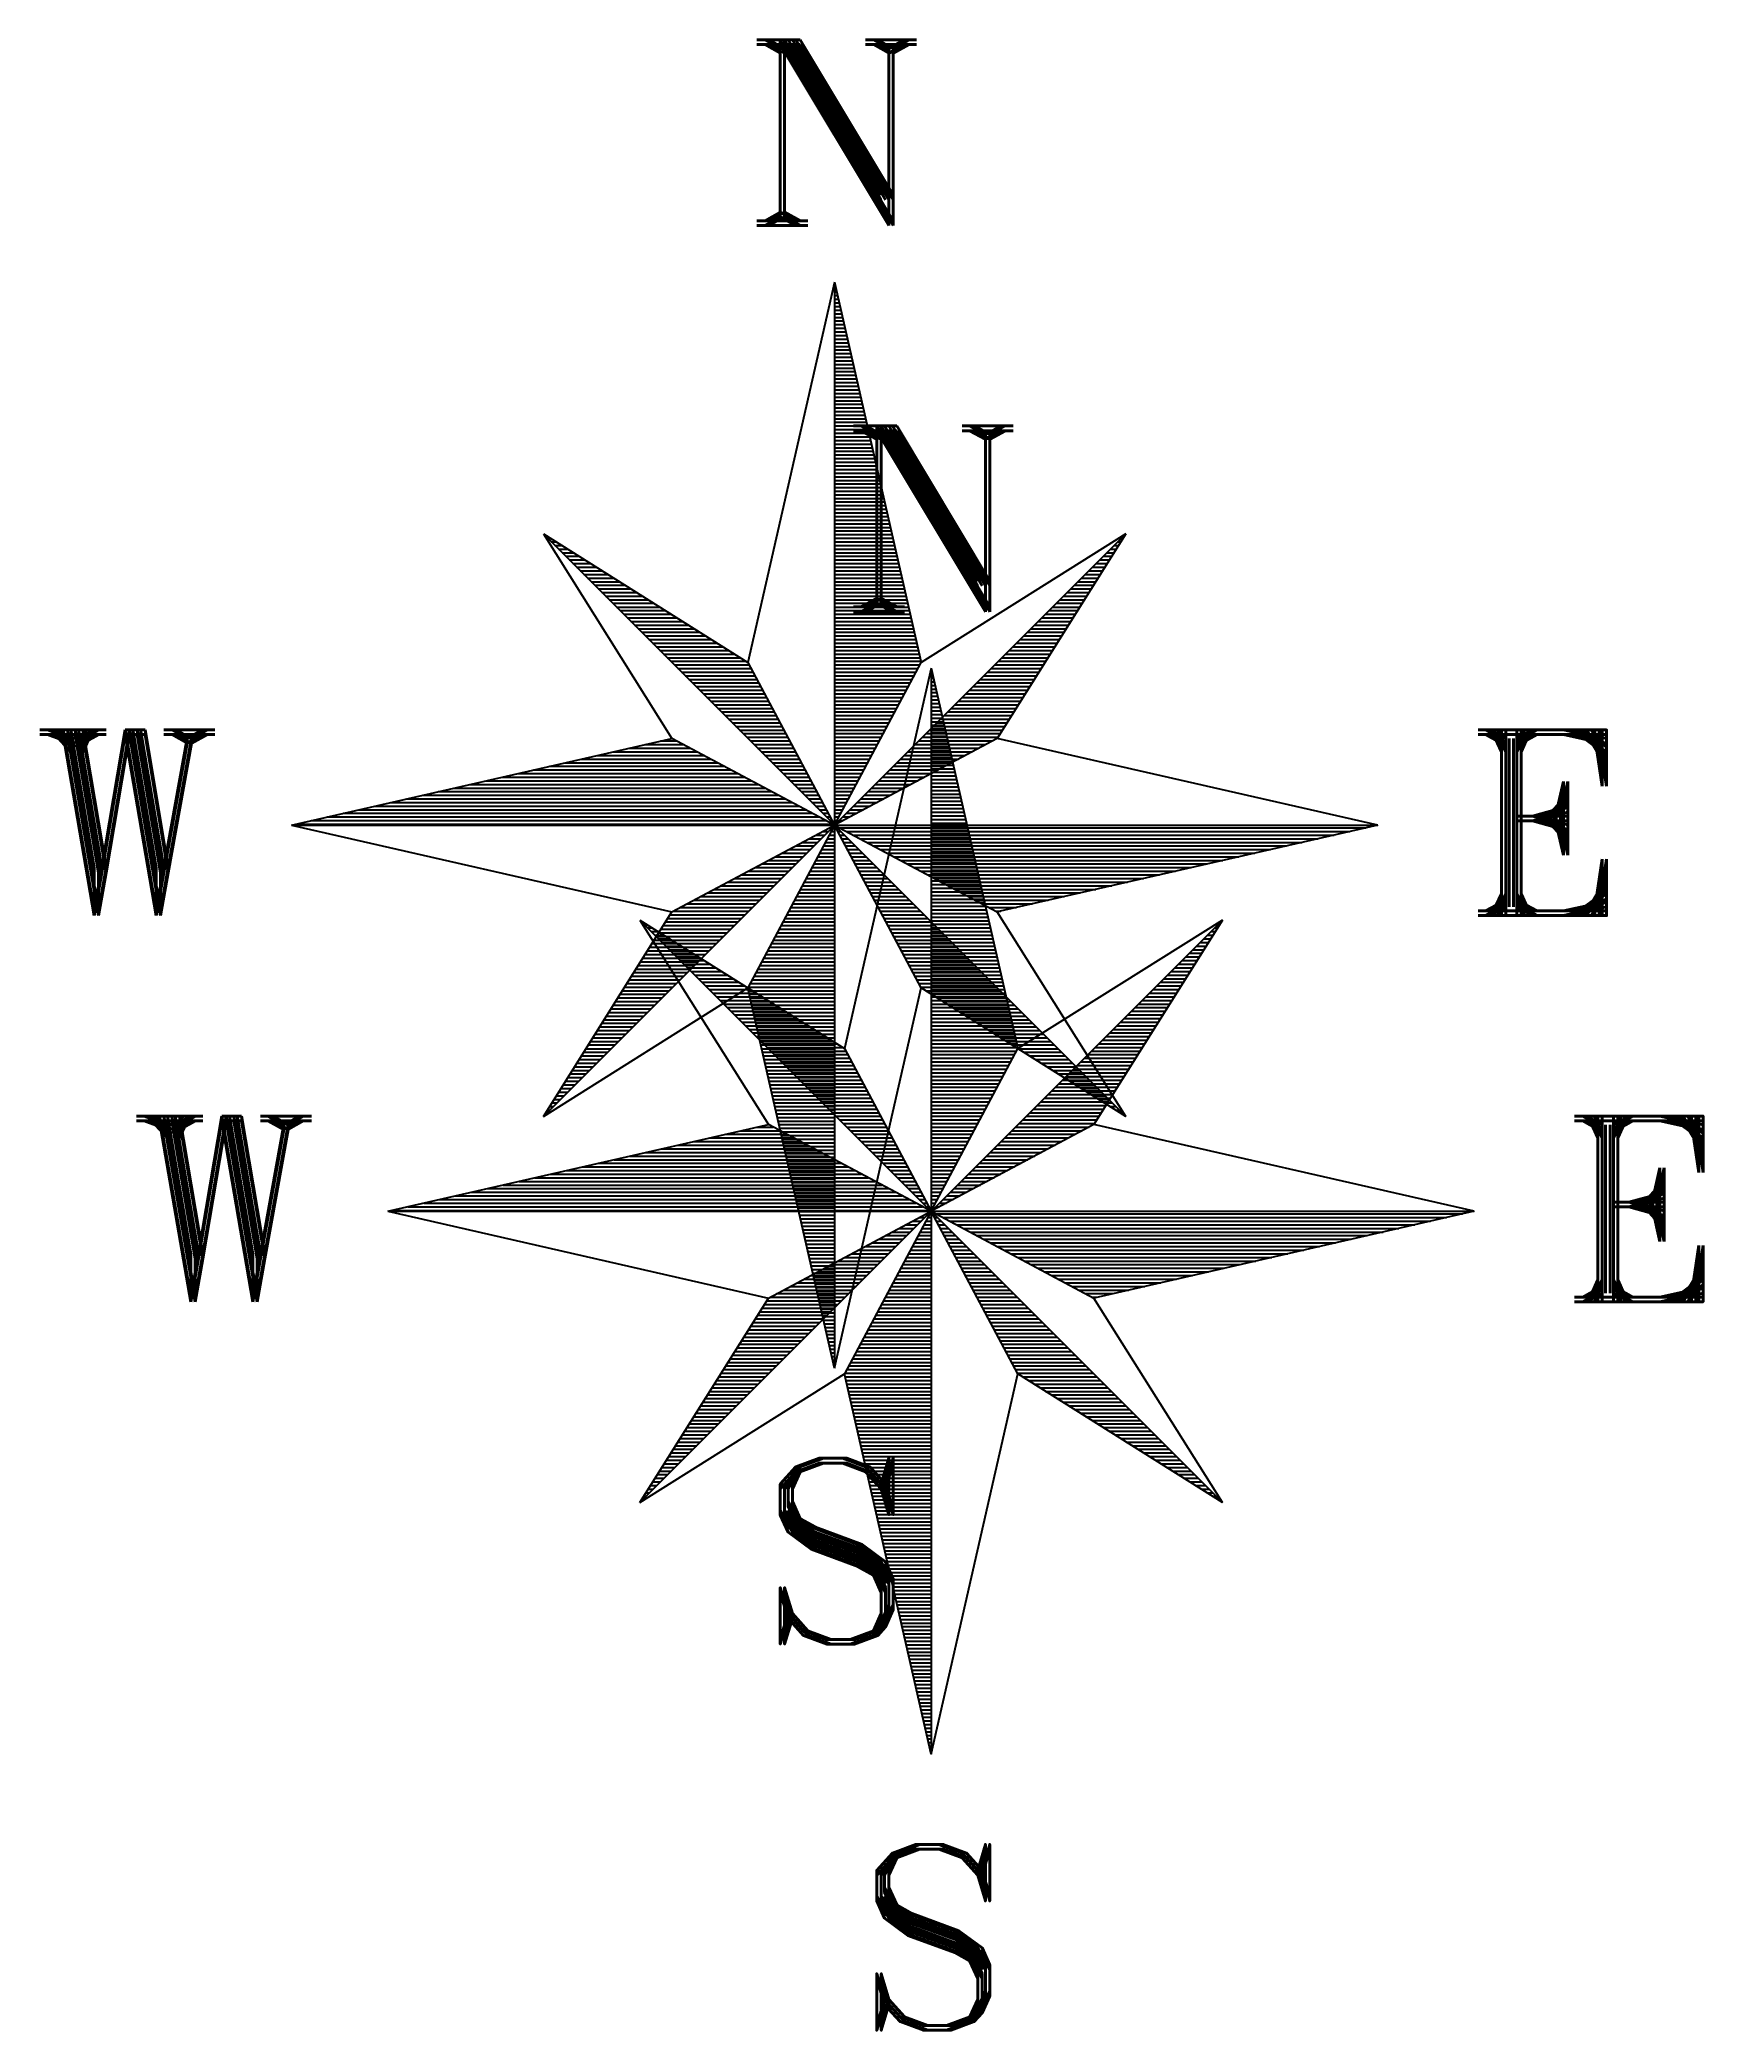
# Model space of a CAD drawing. Header units: metres. Extents: x 531237 to 6580596, y 532656 to 13161177.
# Drawn here: x 1065264.17 to 1065281.4, y 13161156.07 to 13161176.69 of the extents above.
import ezdxf
from ezdxf.enums import TextEntityAlignment as Align

# ---------------------------------------------------------------- set-up
doc = ezdxf.new("R2010")
doc.units = ezdxf.units.M
doc.layers.add('VORMISTUS', color=7, linetype='Continuous')
doc.styles.add('textstyle0', font='romant')
doc.styles.add('textstyle1', font='romant')
doc.styles.add('textstyle10', font='romant')
doc.styles.add('textstyle11', font='romant')
doc.styles.add('textstyle12', font='romant')
doc.styles.add('textstyle13', font='romant')
doc.styles.add('textstyle14', font='romant')
doc.styles.add('textstyle15', font='romant')
doc.styles.add('textstyle2', font='romant')
doc.styles.add('textstyle3', font='romant')
doc.styles.add('textstyle4', font='romant')
doc.styles.add('textstyle5', font='romant')
doc.styles.add('textstyle6', font='romant')
doc.styles.add('textstyle7', font='romant')
doc.styles.add('textstyle8', font='romant')
doc.styles.add('textstyle9', font='romant')

# ---------------------------------------------------------------- blocks, each defined once
blk = doc.blocks.new('PNOOL')
for p, q in [((-0.005, 5.616), (-0.904, 1.676)), ((-0.005, 5.616), (0.893, 1.676)), ((-0.005, 5.616), (-0.005, -5.634)), ((-3.021, 3.007), (3.011, -3.026)), ((-3.021, 3.007), (-0.904, 1.676)), ((-3.021, 3.007), (-1.69, 0.889)), ((3.011, 3.007), (-3.021, -3.026)), ((3.011, 3.007), (0.893, 1.676)), ((3.011, 3.007), (1.68, 0.889)), ((-0.904, 1.676), (-0.005, -0.009)), ((-0.005, -0.009), (0.893, 1.676)), ((-5.63, -0.009), (-1.69, 0.889)), ((-0.005, -0.009), (-1.69, 0.889)), ((1.68, 0.889), (-0.005, -0.009)), ((5.62, -0.009), (1.68, 0.889)), ((-5.63, -0.009), (-1.69, -0.908)), ((-5.63, -0.009), (5.62, -0.009)), ((-1.69, -0.908), (-0.005, -0.009)), ((-0.005, -0.009), (-0.904, -1.694)), ((-0.005, -0.009), (1.68, -0.908)), ((0.893, -1.694), (-0.005, -0.009)), ((5.62, -0.009), (1.68, -0.908)), ((-3.021, -3.026), (-1.69, -0.908)), ((3.011, -3.026), (1.68, -0.908)), ((-3.021, -3.026), (-0.904, -1.694)), ((-0.005, -5.634), (-0.904, -1.694)), ((-0.005, -5.634), (0.893, -1.694)), ((3.011, -3.026), (0.893, -1.694))]:
    blk.add_line(p, q)
at = {"color": 0}
for p, q in [((-0.005, 5.588), (0.001, 5.588)), ((-0.005, 5.55), (0.01, 5.55)), ((-0.005, 5.512), (0.018, 5.512)), ((-0.005, 5.475), (0.027, 5.475)), ((-0.005, 5.438), (0.036, 5.438)), ((-0.005, 5.4), (0.044, 5.4)), ((-0.005, 5.363), (0.053, 5.363)), ((-0.005, 5.325), (0.061, 5.325)), ((-0.005, 5.288), (0.07, 5.288)), ((-0.005, 5.25), (0.078, 5.25)), ((-0.005, 5.213), (0.087, 5.213)), ((-0.005, 5.175), (0.095, 5.175)), ((-0.005, 5.137), (0.104, 5.137)), ((-0.005, 5.1), (0.113, 5.1)), ((-0.005, 5.062), (0.121, 5.062)), ((-0.005, 5.025), (0.13, 5.025)), ((-0.005, 4.988), (0.138, 4.988)), ((-0.005, 4.95), (0.147, 4.95)), ((-0.005, 4.913), (0.155, 4.913)), ((-0.005, 4.875), (0.164, 4.875)), ((-0.005, 4.838), (0.172, 4.838)), ((-0.005, 4.8), (0.181, 4.8)), ((-0.005, 4.762), (0.19, 4.762)), ((-0.005, 4.725), (0.198, 4.725)), ((-0.005, 4.688), (0.207, 4.688)), ((-0.005, 4.65), (0.215, 4.65)), ((-0.005, 4.613), (0.224, 4.613)), ((-0.005, 4.575), (0.232, 4.575)), ((-0.005, 4.538), (0.241, 4.538)), ((-0.005, 4.5), (0.249, 4.5)), ((-0.005, 4.463), (0.258, 4.463)), ((-0.005, 4.425), (0.266, 4.425)), ((-0.005, 4.387), (0.275, 4.387)), ((-0.005, 4.35), (0.284, 4.35)), ((-0.005, 4.312), (0.292, 4.312)), ((-0.005, 4.275), (0.301, 4.275)), ((-0.005, 4.238), (0.309, 4.238)), ((-0.005, 4.2), (0.318, 4.2)), ((-0.005, 4.163), (0.326, 4.163)), ((-0.005, 4.125), (0.335, 4.125)), ((-0.005, 4.088), (0.343, 4.088)), ((-0.005, 4.05), (0.352, 4.05)), ((-0.005, 4.012), (0.361, 4.012)), ((-0.005, 3.975), (0.369, 3.975)), ((-0.005, 3.938), (0.378, 3.938)), ((-0.005, 3.9), (0.386, 3.9)), ((-0.005, 3.863), (0.395, 3.863)), ((-0.005, 3.825), (0.403, 3.825)), ((-0.005, 3.788), (0.412, 3.788)), ((-0.005, 3.75), (0.42, 3.75)), ((-0.005, 3.713), (0.429, 3.713)), ((-0.005, 3.675), (0.438, 3.675)), ((-0.005, 3.637), (0.446, 3.637)), ((-0.005, 3.6), (0.455, 3.6)), ((-0.005, 3.562), (0.463, 3.562)), ((-0.005, 3.525), (0.472, 3.525)), ((-0.005, 3.488), (0.48, 3.488)), ((-0.005, 3.45), (0.489, 3.45)), ((-0.005, 3.413), (0.497, 3.413)), ((-0.005, 3.375), (0.506, 3.375)), ((-0.005, 3.338), (0.514, 3.338)), ((-0.005, 3.3), (0.523, 3.3)), ((-0.005, 3.262), (0.532, 3.262)), ((-0.005, 3.225), (0.54, 3.225)), ((-0.005, 3.188), (0.549, 3.188)), ((-0.005, 3.15), (0.557, 3.15)), ((-0.005, 3.113), (0.566, 3.113)), ((-3.014, 3), (-3.011, 3)), ((-2.977, 2.963), (-2.951, 2.963)), ((-2.939, 2.925), (-2.891, 2.925)), ((-2.902, 2.887), (-2.832, 2.887)), ((-0.005, 3.075), (0.574, 3.075)), ((-0.005, 3.038), (0.583, 3.038)), ((-0.005, 3), (0.591, 3)), ((-0.005, 2.963), (0.6, 2.963)), ((-0.005, 2.925), (0.609, 2.925)), ((-0.005, 2.887), (0.617, 2.887)), ((2.892, 2.887), (2.936, 2.887)), ((2.929, 2.925), (2.96, 2.925)), ((2.967, 2.963), (2.983, 2.963)), ((3.004, 3), (3.007, 3)), ((-2.864, 2.85), (-2.772, 2.85)), ((-2.827, 2.812), (-2.712, 2.812)), ((-2.789, 2.775), (-2.653, 2.775)), ((-2.752, 2.738), (-2.593, 2.738)), ((-2.714, 2.7), (-2.533, 2.7)), ((-0.005, 2.85), (0.626, 2.85)), ((-0.005, 2.812), (0.634, 2.812)), ((-0.005, 2.775), (0.643, 2.775)), ((-0.005, 2.738), (0.651, 2.738)), ((-0.005, 2.7), (0.66, 2.7)), ((2.704, 2.7), (2.818, 2.7)), ((2.742, 2.738), (2.842, 2.738)), ((2.779, 2.775), (2.865, 2.775)), ((2.817, 2.812), (2.889, 2.812)), ((2.854, 2.85), (2.913, 2.85)), ((-2.677, 2.663), (-2.474, 2.663)), ((-2.639, 2.625), (-2.414, 2.625)), ((-2.602, 2.588), (-2.354, 2.588)), ((-2.564, 2.55), (-2.295, 2.55)), ((-2.527, 2.512), (-2.235, 2.512)), ((-2.489, 2.475), (-2.175, 2.475)), ((-0.005, 2.663), (0.668, 2.663)), ((-0.005, 2.625), (0.677, 2.625)), ((-0.005, 2.588), (0.686, 2.588)), ((-0.005, 2.55), (0.694, 2.55)), ((-0.005, 2.512), (0.703, 2.512)), ((-0.005, 2.475), (0.711, 2.475)), ((2.479, 2.475), (2.677, 2.475)), ((2.517, 2.512), (2.7, 2.512)), ((2.554, 2.55), (2.724, 2.55)), ((2.592, 2.588), (2.748, 2.588)), ((2.629, 2.625), (2.771, 2.625)), ((2.667, 2.663), (2.795, 2.663)), ((-2.452, 2.438), (-2.116, 2.438)), ((-2.414, 2.4), (-2.056, 2.4)), ((-2.377, 2.363), (-1.996, 2.363)), ((-2.339, 2.325), (-1.937, 2.325)), ((-2.302, 2.288), (-1.877, 2.288)), ((-0.005, 2.438), (0.72, 2.438)), ((-0.005, 2.4), (0.728, 2.4)), ((-0.005, 2.363), (0.737, 2.363)), ((-0.005, 2.325), (0.745, 2.325)), ((-0.005, 2.288), (0.754, 2.288)), ((2.292, 2.288), (2.559, 2.288)), ((2.329, 2.325), (2.583, 2.325)), ((2.367, 2.363), (2.606, 2.363)), ((2.404, 2.4), (2.63, 2.4)), ((2.442, 2.438), (2.653, 2.438)), ((-2.264, 2.25), (-1.817, 2.25)), ((-2.227, 2.213), (-1.758, 2.213)), ((-2.189, 2.175), (-1.698, 2.175)), ((-2.152, 2.137), (-1.638, 2.137)), ((-2.114, 2.1), (-1.579, 2.1)), ((-2.077, 2.062), (-1.519, 2.062)), ((-0.005, 2.25), (0.762, 2.25)), ((-0.005, 2.213), (0.771, 2.213)), ((-0.005, 2.175), (0.78, 2.175)), ((-0.005, 2.137), (0.788, 2.137)), ((-0.005, 2.1), (0.797, 2.1)), ((-0.005, 2.062), (0.805, 2.062)), ((2.067, 2.062), (2.418, 2.062)), ((2.104, 2.1), (2.441, 2.1)), ((2.142, 2.137), (2.465, 2.137)), ((2.179, 2.175), (2.488, 2.175)), ((2.217, 2.213), (2.512, 2.213)), ((2.254, 2.25), (2.535, 2.25)), ((-2.039, 2.025), (-1.459, 2.025)), ((-2.002, 1.988), (-1.4, 1.988)), ((-1.964, 1.95), (-1.34, 1.95)), ((-1.927, 1.913), (-1.28, 1.913)), ((-1.889, 1.875), (-1.221, 1.875)), ((-0.005, 2.025), (0.814, 2.025)), ((-0.005, 1.988), (0.822, 1.988)), ((-0.005, 1.95), (0.831, 1.95)), ((-0.005, 1.913), (0.839, 1.913)), ((-0.005, 1.875), (0.848, 1.875)), ((1.879, 1.875), (2.3, 1.875)), ((1.917, 1.913), (2.323, 1.913)), ((1.954, 1.95), (2.347, 1.95)), ((1.992, 1.988), (2.37, 1.988)), ((2.029, 2.025), (2.394, 2.025)), ((-1.852, 1.838), (-1.161, 1.838)), ((-1.814, 1.8), (-1.102, 1.8)), ((-1.777, 1.762), (-1.042, 1.762)), ((-1.739, 1.725), (-0.982, 1.725)), ((-1.702, 1.688), (-0.923, 1.688)), ((-1.664, 1.65), (-0.89, 1.65)), ((-0.005, 1.838), (0.857, 1.838)), ((-0.005, 1.8), (0.865, 1.8)), ((-0.005, 1.762), (0.874, 1.762)), ((-0.005, 1.725), (0.882, 1.725)), ((-0.005, 1.688), (0.891, 1.688)), ((-0.005, 1.65), (0.88, 1.65)), ((1.654, 1.65), (2.158, 1.65)), ((1.692, 1.688), (2.182, 1.688)), ((1.729, 1.725), (2.205, 1.725)), ((1.767, 1.762), (2.229, 1.762)), ((1.804, 1.8), (2.253, 1.8)), ((1.842, 1.838), (2.276, 1.838)), ((-1.627, 1.613), (-0.87, 1.613)), ((-1.589, 1.575), (-0.85, 1.575)), ((-1.552, 1.538), (-0.83, 1.538)), ((-1.514, 1.5), (-0.81, 1.5)), ((-1.477, 1.463), (-0.79, 1.463)), ((-0.005, 1.613), (0.86, 1.613)), ((-0.005, 1.575), (0.84, 1.575)), ((-0.005, 1.538), (0.82, 1.538)), ((-0.005, 1.5), (0.8, 1.5)), ((-0.005, 1.463), (0.78, 1.463)), ((1.467, 1.463), (2.04, 1.463)), ((1.504, 1.5), (2.064, 1.5)), ((1.542, 1.538), (2.088, 1.538)), ((1.579, 1.575), (2.111, 1.575)), ((1.617, 1.613), (2.135, 1.613)), ((-1.439, 1.425), (-0.77, 1.425)), ((-1.402, 1.387), (-0.75, 1.387)), ((-1.364, 1.35), (-0.73, 1.35)), ((-1.327, 1.312), (-0.71, 1.312)), ((-1.289, 1.275), (-0.69, 1.275)), ((-1.252, 1.238), (-0.67, 1.238)), ((-0.005, 1.425), (0.76, 1.425)), ((-0.005, 1.387), (0.74, 1.387)), ((-0.005, 1.35), (0.72, 1.35)), ((-0.005, 1.312), (0.7, 1.312)), ((-0.005, 1.275), (0.68, 1.275)), ((-0.005, 1.238), (0.66, 1.238)), ((1.242, 1.238), (1.899, 1.238)), ((1.279, 1.275), (1.923, 1.275)), ((1.317, 1.312), (1.946, 1.312)), ((1.354, 1.35), (1.97, 1.35)), ((1.392, 1.387), (1.993, 1.387)), ((1.429, 1.425), (2.017, 1.425)), ((-1.214, 1.2), (-0.65, 1.2)), ((-1.177, 1.163), (-0.63, 1.163)), ((-1.139, 1.125), (-0.61, 1.125)), ((-1.102, 1.088), (-0.59, 1.088)), ((-1.064, 1.05), (-0.57, 1.05)), ((-0.005, 1.2), (0.64, 1.2)), ((-0.005, 1.163), (0.62, 1.163)), ((-0.005, 1.125), (0.6, 1.125)), ((-0.005, 1.088), (0.58, 1.088)), ((-0.005, 1.05), (0.56, 1.05)), ((1.054, 1.05), (1.781, 1.05)), ((1.092, 1.088), (1.805, 1.088)), ((1.129, 1.125), (1.828, 1.125)), ((1.167, 1.163), (1.852, 1.163)), ((1.204, 1.2), (1.875, 1.2)), ((-1.971, 0.825), (-1.57, 0.825)), ((-1.807, 0.863), (-1.64, 0.863)), ((-1.027, 1.012), (-0.55, 1.012)), ((-0.989, 0.975), (-0.53, 0.975)), ((-0.952, 0.938), (-0.51, 0.938)), ((-0.914, 0.9), (-0.49, 0.9)), ((-0.877, 0.863), (-0.47, 0.863)), ((-0.839, 0.825), (-0.45, 0.825)), ((-0.005, 1.012), (0.54, 1.012)), ((-0.005, 0.975), (0.52, 0.975)), ((-0.005, 0.938), (0.5, 0.938)), ((-0.005, 0.9), (0.48, 0.9)), ((-0.005, 0.863), (0.46, 0.863)), ((-0.005, 0.825), (0.44, 0.825)), ((0.829, 0.825), (1.56, 0.825)), ((0.867, 0.863), (1.63, 0.863)), ((0.904, 0.9), (1.687, 0.9)), ((0.942, 0.938), (1.71, 0.938)), ((0.979, 0.975), (1.734, 0.975)), ((1.017, 1.012), (1.758, 1.012)), ((-2.793, 0.637), (-1.218, 0.637)), ((-2.629, 0.675), (-1.289, 0.675)), ((-2.464, 0.713), (-1.359, 0.713)), ((-2.3, 0.75), (-1.429, 0.75)), ((-2.136, 0.788), (-1.5, 0.788)), ((-0.802, 0.788), (-0.43, 0.788)), ((-0.764, 0.75), (-0.41, 0.75)), ((-0.727, 0.713), (-0.39, 0.713)), ((-0.689, 0.675), (-0.37, 0.675)), ((-0.652, 0.637), (-0.35, 0.637)), ((-0.005, 0.788), (0.42, 0.788)), ((-0.005, 0.75), (0.4, 0.75)), ((-0.005, 0.713), (0.38, 0.713)), ((-0.005, 0.675), (0.36, 0.675)), ((-0.005, 0.637), (0.34, 0.637)), ((0.642, 0.637), (1.208, 0.637)), ((0.679, 0.675), (1.278, 0.675)), ((0.717, 0.713), (1.349, 0.713)), ((0.754, 0.75), (1.419, 0.75)), ((0.792, 0.788), (1.489, 0.788)), ((-3.78, 0.413), (-0.796, 0.413)), ((-3.615, 0.45), (-0.867, 0.45)), ((-3.451, 0.488), (-0.937, 0.488)), ((-3.287, 0.525), (-1.007, 0.525)), ((-3.122, 0.562), (-1.078, 0.562)), ((-2.958, 0.6), (-1.148, 0.6)), ((-0.614, 0.6), (-0.33, 0.6)), ((-0.577, 0.562), (-0.31, 0.562)), ((-0.539, 0.525), (-0.29, 0.525)), ((-0.502, 0.488), (-0.27, 0.488)), ((-0.464, 0.45), (-0.25, 0.45)), ((-0.427, 0.413), (-0.23, 0.413)), ((-0.005, 0.6), (0.32, 0.6)), ((-0.005, 0.562), (0.3, 0.562)), ((-0.005, 0.525), (0.28, 0.525)), ((-0.005, 0.488), (0.26, 0.488)), ((-0.005, 0.45), (0.24, 0.45)), ((-0.005, 0.413), (0.22, 0.413)), ((0.417, 0.413), (0.786, 0.413)), ((0.454, 0.45), (0.857, 0.45)), ((0.492, 0.488), (0.927, 0.488)), ((0.529, 0.525), (0.997, 0.525)), ((0.567, 0.562), (1.068, 0.562)), ((0.604, 0.6), (1.138, 0.6)), ((-4.602, 0.225), (-0.445, 0.225)), ((-4.438, 0.262), (-0.515, 0.262)), ((-4.273, 0.3), (-0.585, 0.3)), ((-4.109, 0.338), (-0.656, 0.338)), ((-3.944, 0.375), (-0.726, 0.375)), ((-0.389, 0.375), (-0.21, 0.375)), ((-0.352, 0.338), (-0.19, 0.338)), ((-0.314, 0.3), (-0.17, 0.3)), ((-0.277, 0.262), (-0.15, 0.262)), ((-0.239, 0.225), (-0.13, 0.225)), ((-0.005, 0.375), (0.2, 0.375)), ((-0.005, 0.338), (0.18, 0.338)), ((-0.005, 0.3), (0.16, 0.3)), ((-0.005, 0.262), (0.14, 0.262)), ((-0.005, 0.225), (0.12, 0.225)), ((0.229, 0.225), (0.435, 0.225)), ((0.267, 0.262), (0.505, 0.262)), ((0.304, 0.3), (0.575, 0.3)), ((0.342, 0.338), (0.646, 0.338)), ((0.379, 0.375), (0.716, 0.375)), ((-5.589, 0), (-0.023, 0)), ((-5.424, 0.038), (-0.093, 0.038)), ((-5.26, 0.075), (-0.163, 0.075)), ((-5.095, 0.113), (-0.234, 0.113)), ((-4.931, 0.15), (-0.304, 0.15)), ((-4.767, 0.188), (-0.374, 0.188)), ((-0.202, 0.188), (-0.11, 0.188)), ((-0.164, 0.15), (-0.09, 0.15)), ((-0.127, 0.113), (-0.07, 0.113)), ((-0.089, 0.075), (-0.05, 0.075)), ((-0.052, 0.038), (-0.03, 0.038)), ((-0.014, 0), (-0.01, 0)), ((-0.005, 0.188), (0.1, 0.188)), ((-0.005, 0.15), (0.08, 0.15)), ((-0.005, 0.113), (0.06, 0.113)), ((-0.005, 0.075), (0.04, 0.075)), ((-0.005, 0.038), (0.02, 0.038)), ((-0.005, 0), (0, 0)), ((0.004, 0), (0.013, 0)), ((0.042, 0.038), (0.083, 0.038)), ((0.079, 0.075), (0.153, 0.075)), ((0.117, 0.113), (0.224, 0.113)), ((0.154, 0.15), (0.294, 0.15)), ((0.192, 0.188), (0.364, 0.188)), ((-0.339, -0.188), (-0.183, -0.188)), ((-0.269, -0.15), (-0.146, -0.15)), ((-0.198, -0.112), (-0.108, -0.112)), ((-0.128, -0.075), (-0.071, -0.075)), ((-0.1, -0.188), (-0.005, -0.188)), ((-0.08, -0.15), (-0.005, -0.15)), ((-0.06, -0.112), (-0.005, -0.112)), ((-0.058, -0.037), (-0.033, -0.037)), ((-0.04, -0.075), (-0.005, -0.075)), ((-0.02, -0.037), (-0.005, -0.037)), ((0.01, -0.037), (0.023, -0.037)), ((0.03, -0.075), (0.061, -0.075)), ((0.048, -0.037), (5.497, -0.037)), ((0.05, -0.112), (0.098, -0.112)), ((0.07, -0.15), (0.136, -0.15)), ((0.09, -0.188), (0.173, -0.188)), ((0.118, -0.075), (5.332, -0.075)), ((0.188, -0.112), (5.168, -0.112)), ((0.259, -0.15), (5.004, -0.15)), ((0.329, -0.188), (4.839, -0.188)), ((-0.691, -0.375), (-0.371, -0.375)), ((-0.62, -0.337), (-0.333, -0.337)), ((-0.55, -0.3), (-0.296, -0.3)), ((-0.48, -0.262), (-0.258, -0.262)), ((-0.409, -0.225), (-0.221, -0.225)), ((-0.2, -0.375), (-0.005, -0.375)), ((-0.18, -0.337), (-0.005, -0.337)), ((-0.16, -0.3), (-0.005, -0.3)), ((-0.14, -0.262), (-0.005, -0.262)), ((-0.12, -0.225), (-0.005, -0.225)), ((0.11, -0.225), (0.211, -0.225)), ((0.13, -0.262), (0.248, -0.262)), ((0.15, -0.3), (0.286, -0.3)), ((0.17, -0.337), (0.323, -0.337)), ((0.19, -0.375), (0.361, -0.375)), ((0.399, -0.225), (4.675, -0.225)), ((0.47, -0.262), (4.51, -0.262)), ((0.54, -0.3), (4.346, -0.3)), ((0.61, -0.337), (4.181, -0.337)), ((0.681, -0.375), (4.017, -0.375)), ((-1.113, -0.6), (-0.596, -0.6)), ((-1.042, -0.562), (-0.558, -0.562)), ((-0.972, -0.525), (-0.521, -0.525)), ((-0.902, -0.487), (-0.483, -0.487)), ((-0.831, -0.45), (-0.446, -0.45)), ((-0.761, -0.412), (-0.408, -0.412)), ((-0.32, -0.6), (-0.005, -0.6)), ((-0.3, -0.562), (-0.005, -0.562)), ((-0.28, -0.525), (-0.005, -0.525)), ((-0.26, -0.487), (-0.005, -0.487)), ((-0.24, -0.45), (-0.005, -0.45)), ((-0.22, -0.412), (-0.005, -0.412)), ((0.21, -0.412), (0.398, -0.412)), ((0.23, -0.45), (0.436, -0.45)), ((0.25, -0.487), (0.473, -0.487)), ((0.27, -0.525), (0.511, -0.525)), ((0.29, -0.562), (0.548, -0.562)), ((0.31, -0.6), (0.586, -0.6)), ((0.751, -0.412), (3.853, -0.412)), ((0.821, -0.45), (3.688, -0.45)), ((0.891, -0.487), (3.524, -0.487)), ((0.962, -0.525), (3.359, -0.525)), ((1.032, -0.562), (3.195, -0.562)), ((1.102, -0.6), (3.03, -0.6)), ((-1.464, -0.787), (-0.783, -0.787)), ((-1.394, -0.75), (-0.746, -0.75)), ((-1.323, -0.712), (-0.708, -0.712)), ((-1.253, -0.675), (-0.671, -0.675)), ((-1.183, -0.637), (-0.633, -0.637)), ((-0.42, -0.787), (-0.005, -0.787)), ((-0.4, -0.75), (-0.005, -0.75)), ((-0.38, -0.712), (-0.005, -0.712)), ((-0.36, -0.675), (-0.005, -0.675)), ((-0.34, -0.637), (-0.005, -0.637)), ((0.33, -0.637), (0.623, -0.637)), ((0.35, -0.675), (0.661, -0.675)), ((0.37, -0.712), (0.698, -0.712)), ((0.39, -0.75), (0.736, -0.75)), ((0.41, -0.787), (0.773, -0.787)), ((1.173, -0.637), (2.866, -0.637)), ((1.243, -0.675), (2.701, -0.675)), ((1.313, -0.712), (2.537, -0.712)), ((1.384, -0.75), (2.373, -0.75)), ((1.454, -0.787), (2.208, -0.787)), ((-1.756, -1.012), (-1.008, -1.012)), ((-1.732, -0.975), (-0.971, -0.975)), ((-1.709, -0.938), (-0.933, -0.938)), ((-1.675, -0.9), (-0.896, -0.9)), ((-1.605, -0.862), (-0.858, -0.862)), ((-1.534, -0.825), (-0.821, -0.825)), ((-0.54, -1.012), (-0.005, -1.012)), ((-0.52, -0.975), (-0.005, -0.975)), ((-0.5, -0.938), (-0.005, -0.938)), ((-0.48, -0.9), (-0.005, -0.9)), ((-0.46, -0.862), (-0.005, -0.862)), ((-0.44, -0.825), (-0.005, -0.825)), ((0.43, -0.825), (0.811, -0.825)), ((0.45, -0.862), (0.848, -0.862)), ((0.47, -0.9), (0.886, -0.9)), ((0.49, -0.938), (0.923, -0.938)), ((0.51, -0.975), (0.961, -0.975)), ((0.53, -1.012), (0.998, -1.012)), ((1.524, -0.825), (2.044, -0.825)), ((1.595, -0.862), (1.879, -0.862)), ((1.665, -0.9), (1.715, -0.9)), ((-1.874, -1.2), (-1.196, -1.2)), ((-1.85, -1.162), (-1.158, -1.162)), ((-1.826, -1.125), (-1.121, -1.125)), ((-1.803, -1.087), (-1.083, -1.087)), ((-1.779, -1.05), (-1.046, -1.05)), ((-0.64, -1.2), (-0.005, -1.2)), ((-0.62, -1.162), (-0.005, -1.162)), ((-0.6, -1.125), (-0.005, -1.125)), ((-0.58, -1.087), (-0.005, -1.087)), ((-0.56, -1.05), (-0.005, -1.05)), ((0.55, -1.05), (1.036, -1.05)), ((0.57, -1.087), (1.073, -1.087)), ((0.59, -1.125), (1.111, -1.125)), ((0.61, -1.162), (1.148, -1.162)), ((0.63, -1.2), (1.186, -1.2)), ((-2.015, -1.425), (-1.421, -1.425)), ((-1.991, -1.387), (-1.383, -1.387)), ((-1.968, -1.35), (-1.346, -1.35)), ((-1.944, -1.312), (-1.308, -1.312)), ((-1.921, -1.275), (-1.271, -1.275)), ((-1.897, -1.237), (-1.233, -1.237)), ((-0.76, -1.425), (-0.005, -1.425)), ((-0.74, -1.387), (-0.005, -1.387)), ((-0.72, -1.35), (-0.005, -1.35)), ((-0.7, -1.312), (-0.005, -1.312)), ((-0.68, -1.275), (-0.005, -1.275)), ((-0.66, -1.237), (-0.005, -1.237)), ((0.65, -1.237), (1.223, -1.237)), ((0.67, -1.275), (1.261, -1.275)), ((0.69, -1.312), (1.298, -1.312)), ((0.71, -1.35), (1.336, -1.35)), ((0.73, -1.387), (1.373, -1.387)), ((0.75, -1.425), (1.411, -1.425)), ((-2.133, -1.612), (-1.608, -1.612)), ((-2.109, -1.575), (-1.571, -1.575)), ((-2.086, -1.537), (-1.533, -1.537)), ((-2.062, -1.5), (-1.496, -1.5)), ((-2.039, -1.462), (-1.458, -1.462)), ((-0.86, -1.612), (-0.005, -1.612)), ((-0.84, -1.575), (-0.005, -1.575)), ((-0.82, -1.537), (-0.005, -1.537)), ((-0.8, -1.5), (-0.005, -1.5)), ((-0.78, -1.462), (-0.005, -1.462)), ((0.77, -1.462), (1.448, -1.462)), ((0.79, -1.5), (1.486, -1.5)), ((0.81, -1.537), (1.523, -1.537)), ((0.83, -1.575), (1.561, -1.575)), ((0.85, -1.612), (1.598, -1.612)), ((-2.274, -1.837), (-1.833, -1.837)), ((-2.251, -1.8), (-1.796, -1.8)), ((-2.227, -1.762), (-1.758, -1.762)), ((-2.204, -1.725), (-1.721, -1.725)), ((-2.18, -1.688), (-1.683, -1.688)), ((-2.156, -1.65), (-1.646, -1.65)), ((-0.9, -1.688), (-0.005, -1.688)), ((-0.897, -1.725), (-0.005, -1.725)), ((-0.888, -1.762), (-0.005, -1.762)), ((-0.88, -1.65), (-0.005, -1.65)), ((-0.879, -1.8), (-0.005, -1.8)), ((-0.871, -1.837), (-0.005, -1.837)), ((0.87, -1.65), (1.636, -1.65)), ((0.89, -1.688), (1.673, -1.688)), ((0.942, -1.725), (1.711, -1.725)), ((1.002, -1.762), (1.748, -1.762)), ((1.061, -1.8), (1.786, -1.8)), ((1.121, -1.837), (1.823, -1.837)), ((-2.392, -2.025), (-2.021, -2.025)), ((-2.369, -1.987), (-1.983, -1.987)), ((-2.345, -1.95), (-1.946, -1.95)), ((-2.321, -1.912), (-1.908, -1.912)), ((-2.298, -1.875), (-1.871, -1.875)), ((-0.862, -1.875), (-0.005, -1.875)), ((-0.854, -1.912), (-0.005, -1.912)), ((-0.845, -1.95), (-0.005, -1.95)), ((-0.837, -1.987), (-0.005, -1.987)), ((-0.828, -2.025), (-0.005, -2.025)), ((1.181, -1.875), (1.861, -1.875)), ((1.24, -1.912), (1.898, -1.912)), ((1.3, -1.95), (1.936, -1.95)), ((1.36, -1.987), (1.973, -1.987)), ((1.419, -2.025), (2.011, -2.025)), ((-2.534, -2.25), (-2.246, -2.25)), ((-2.51, -2.212), (-2.208, -2.212)), ((-2.486, -2.175), (-2.171, -2.175)), ((-2.463, -2.137), (-2.133, -2.137)), ((-2.439, -2.1), (-2.096, -2.1)), ((-2.416, -2.062), (-2.058, -2.062)), ((-0.82, -2.062), (-0.005, -2.062)), ((-0.811, -2.1), (-0.005, -2.1)), ((-0.803, -2.137), (-0.005, -2.137)), ((-0.794, -2.175), (-0.005, -2.175)), ((-0.785, -2.212), (-0.005, -2.212)), ((-0.777, -2.25), (-0.005, -2.25)), ((1.479, -2.062), (2.048, -2.062)), ((1.539, -2.1), (2.086, -2.1)), ((1.598, -2.137), (2.123, -2.137)), ((1.658, -2.175), (2.161, -2.175)), ((1.718, -2.212), (2.198, -2.212)), ((1.777, -2.25), (2.236, -2.25)), ((-2.651, -2.438), (-2.433, -2.438)), ((-2.628, -2.4), (-2.396, -2.4)), ((-2.604, -2.362), (-2.358, -2.362)), ((-2.581, -2.325), (-2.321, -2.325)), ((-2.557, -2.287), (-2.283, -2.287)), ((-0.768, -2.287), (-0.005, -2.287)), ((-0.76, -2.325), (-0.005, -2.325)), ((-0.751, -2.362), (-0.005, -2.362)), ((-0.743, -2.4), (-0.005, -2.4)), ((-0.734, -2.438), (-0.005, -2.438)), ((1.837, -2.287), (2.273, -2.287)), ((1.897, -2.325), (2.311, -2.325)), ((1.956, -2.362), (2.348, -2.362)), ((2.016, -2.4), (2.386, -2.4)), ((2.076, -2.438), (2.423, -2.438)), ((-2.793, -2.662), (-2.658, -2.662)), ((-2.769, -2.625), (-2.621, -2.625)), ((-2.746, -2.587), (-2.583, -2.587)), ((-2.722, -2.55), (-2.546, -2.55)), ((-2.699, -2.512), (-2.508, -2.512)), ((-2.675, -2.475), (-2.471, -2.475)), ((-0.726, -2.475), (-0.005, -2.475)), ((-0.717, -2.512), (-0.005, -2.512)), ((-0.708, -2.55), (-0.005, -2.55)), ((-0.7, -2.587), (-0.005, -2.587)), ((-0.691, -2.625), (-0.005, -2.625)), ((-0.683, -2.662), (-0.005, -2.662)), ((2.135, -2.475), (2.461, -2.475)), ((2.195, -2.512), (2.498, -2.512)), ((2.255, -2.55), (2.536, -2.55)), ((2.314, -2.587), (2.573, -2.587)), ((2.374, -2.625), (2.611, -2.625)), ((2.434, -2.662), (2.648, -2.662)), ((-2.911, -2.85), (-2.846, -2.85)), ((-2.887, -2.812), (-2.808, -2.812)), ((-2.864, -2.775), (-2.771, -2.775)), ((-2.84, -2.737), (-2.733, -2.737)), ((-2.816, -2.7), (-2.696, -2.7)), ((-0.674, -2.7), (-0.005, -2.7)), ((-0.666, -2.737), (-0.005, -2.737)), ((-0.657, -2.775), (-0.005, -2.775)), ((-0.649, -2.812), (-0.005, -2.812)), ((-0.64, -2.85), (-0.005, -2.85)), ((2.493, -2.7), (2.686, -2.7)), ((2.553, -2.737), (2.723, -2.737)), ((2.613, -2.775), (2.761, -2.775)), ((2.672, -2.812), (2.798, -2.812)), ((2.732, -2.85), (2.836, -2.85)), ((-3.005, -3), (-2.996, -3)), ((-2.982, -2.962), (-2.958, -2.962)), ((-2.958, -2.925), (-2.921, -2.925)), ((-2.934, -2.887), (-2.883, -2.887)), ((-0.631, -2.887), (-0.005, -2.887)), ((-0.623, -2.925), (-0.005, -2.925)), ((-0.614, -2.962), (-0.005, -2.962)), ((-0.606, -3), (-0.005, -3)), ((-0.597, -3.037), (-0.005, -3.037)), ((-0.589, -3.075), (-0.005, -3.075)), ((2.791, -2.887), (2.873, -2.887)), ((2.851, -2.925), (2.911, -2.925)), ((2.911, -2.962), (2.948, -2.962)), ((2.97, -3), (2.986, -3)), ((-0.58, -3.112), (-0.005, -3.112)), ((-0.572, -3.15), (-0.005, -3.15)), ((-0.563, -3.188), (-0.005, -3.188)), ((-0.555, -3.225), (-0.005, -3.225)), ((-0.546, -3.262), (-0.005, -3.262)), ((-0.537, -3.3), (-0.005, -3.3)), ((-0.529, -3.337), (-0.005, -3.337)), ((-0.52, -3.375), (-0.005, -3.375)), ((-0.512, -3.412), (-0.005, -3.412)), ((-0.503, -3.45), (-0.005, -3.45)), ((-0.495, -3.487), (-0.005, -3.487)), ((-0.486, -3.525), (-0.005, -3.525)), ((-0.478, -3.562), (-0.005, -3.562)), ((-0.469, -3.6), (-0.005, -3.6)), ((-0.46, -3.637), (-0.005, -3.637)), ((-0.452, -3.675), (-0.005, -3.675)), ((-0.443, -3.712), (-0.005, -3.712)), ((-0.435, -3.75), (-0.005, -3.75)), ((-0.426, -3.787), (-0.005, -3.787)), ((-0.418, -3.825), (-0.005, -3.825)), ((-0.409, -3.862), (-0.005, -3.862)), ((-0.401, -3.9), (-0.005, -3.9)), ((-0.392, -3.938), (-0.005, -3.938)), ((-0.383, -3.975), (-0.005, -3.975)), ((-0.375, -4.012), (-0.005, -4.012)), ((-0.366, -4.05), (-0.005, -4.05)), ((-0.358, -4.087), (-0.005, -4.087)), ((-0.349, -4.125), (-0.005, -4.125)), ((-0.341, -4.162), (-0.005, -4.162)), ((-0.332, -4.2), (-0.005, -4.2)), ((-0.324, -4.237), (-0.005, -4.237)), ((-0.315, -4.275), (-0.005, -4.275)), ((-0.306, -4.312), (-0.005, -4.312)), ((-0.298, -4.35), (-0.005, -4.35)), ((-0.289, -4.387), (-0.005, -4.387)), ((-0.281, -4.425), (-0.005, -4.425)), ((-0.272, -4.462), (-0.005, -4.462)), ((-0.264, -4.5), (-0.005, -4.5)), ((-0.255, -4.537), (-0.005, -4.537)), ((-0.247, -4.575), (-0.005, -4.575)), ((-0.238, -4.612), (-0.005, -4.612)), ((-0.23, -4.65), (-0.005, -4.65)), ((-0.221, -4.688), (-0.005, -4.688)), ((-0.212, -4.725), (-0.005, -4.725)), ((-0.204, -4.762), (-0.005, -4.762)), ((-0.195, -4.8), (-0.005, -4.8)), ((-0.187, -4.837), (-0.005, -4.837)), ((-0.178, -4.875), (-0.005, -4.875)), ((-0.17, -4.912), (-0.005, -4.912)), ((-0.161, -4.95), (-0.005, -4.95)), ((-0.153, -4.987), (-0.005, -4.987)), ((-0.144, -5.025), (-0.005, -5.025)), ((-0.135, -5.062), (-0.005, -5.062)), ((-0.127, -5.1), (-0.005, -5.1)), ((-0.118, -5.137), (-0.005, -5.137)), ((-0.11, -5.175), (-0.005, -5.175)), ((-0.101, -5.212), (-0.005, -5.212)), ((-0.093, -5.25), (-0.005, -5.25)), ((-0.084, -5.287), (-0.005, -5.287)), ((-0.076, -5.325), (-0.005, -5.325)), ((-0.067, -5.362), (-0.005, -5.362)), ((-0.058, -5.4), (-0.005, -5.4)), ((-0.05, -5.438), (-0.005, -5.438)), ((-0.041, -5.475), (-0.005, -5.475)), ((-0.033, -5.512), (-0.005, -5.512)), ((-0.024, -5.55), (-0.005, -5.55)), ((-0.016, -5.587), (-0.005, -5.587)), ((-0.007, -5.625), (-0.005, -5.625))]:
    blk.add_line(p, q, dxfattribs=at)
for s, style, p in [('N', 'textstyle9', (-0.005, 7.188)), ('N', 'textstyle0', (-0.005, 7.139)), ('N', 'textstyle13', (0.04, 7.188)), ('N', 'textstyle5', (0.04, 7.139)), ('W', 'textstyle8', (-7.352, 0.039)), ('W', 'textstyle2', (-7.352, -0.009)), ('W', 'textstyle12', (-7.307, 0.039)), ('W', 'textstyle4', (-7.307, -0.009)), ('E', 'textstyle10', (7.342, 0.039)), ('E', 'textstyle3', (7.342, -0.009)), ('E', 'textstyle14', (7.387, 0.039)), ('E', 'textstyle6', (7.387, -0.009)), ('S', 'textstyle11', (-0.005, -7.506)), ('S', 'textstyle15', (0.04, -7.506)), ('S', 'textstyle1', (-0.005, -7.555)), ('S', 'textstyle7', (0.04, -7.555))]:
    blk.add_text(s, height=1.875, dxfattribs=dict(style=style)).set_placement(p, align=Align.MIDDLE_CENTER)

msp = doc.modelspace()

# ---------------------------------------------------------------- block references
at = {"layer": 'VORMISTUS'}
for p in [(1065272.407, 13161168.563), (1065273.407, 13161164.563)]:
    msp.add_blockref('PNOOL', p, dxfattribs=at)

doc.saveas('drawing.dxf')
